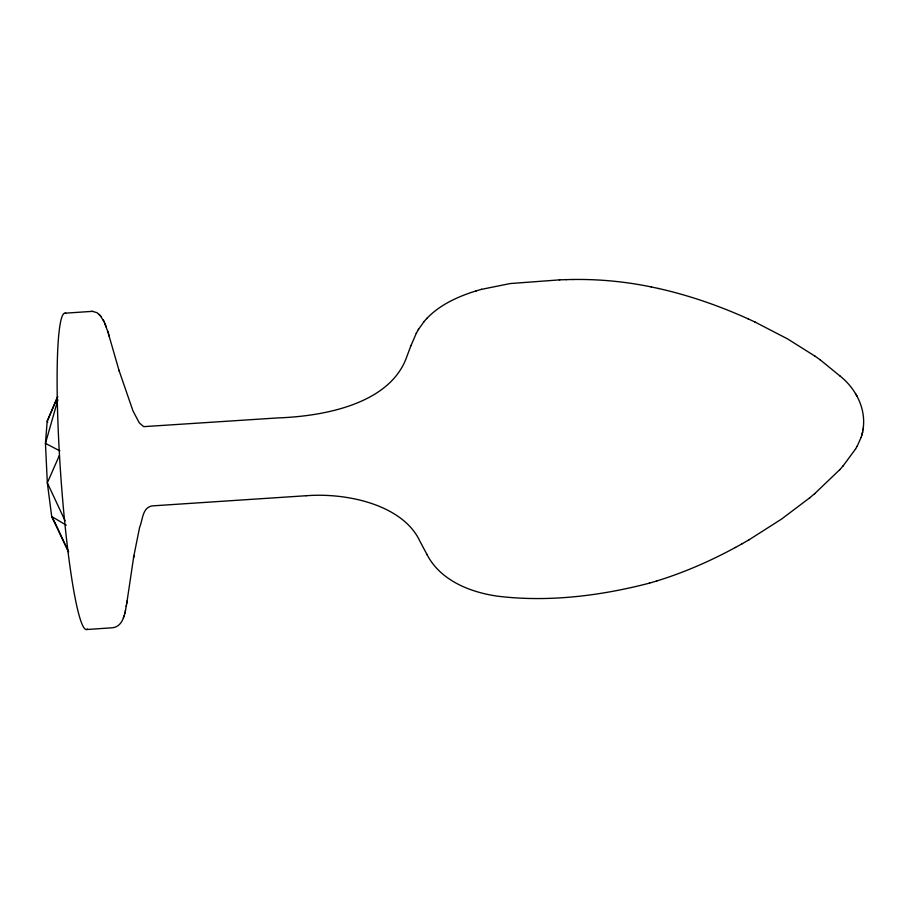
<?xml version="1.0" encoding="UTF-8"?>
<svg xmlns="http://www.w3.org/2000/svg" width="909" height="909" viewBox="0 0 909 909"><rect width="100%" height="100%" fill="white"/><g stroke="black" fill="none" stroke-linecap="round" stroke-linejoin="round"><path stroke-width="1.36" d="M863.357 427.162C865.527 407.414 855.449 388.325 840.098 376.065M863.027 429.809L863.141 429.025M863.118 429.173L863.368 427.037M127.124 600.94C125.237 610.212 124.715 625.971 112.773 627.744L86.435 629.539M126.271 606.417L126.499 605.008M126.692 603.781L133.862 555.706L133.555 557.456L139.611 527.345C142.781 519.925 142.213 507.972 151.848 505.915L306.208 495.723M861.902 434.945L862.652 431.889M862.63 432.014L863.05 429.696M862.584 432.264L861.959 434.729M124.647 613.825L124.908 612.734M125.283 611.212L125.544 610.132M57.869 399.858L45.45 443.376L47.325 482.838L51.711 516.551L68.516 551.979M857.221 446.103L861.141 437.32M861.107 437.445L861.937 434.843M123.363 617.813L123.658 616.984M123.806 616.563L124.09 615.745M410.823 345.965L416.504 332.842M411.027 345.397L405.789 359.407C387.995 403.71 325.115 416.242 277.62 417.935L143.667 426.651L139.304 422.878L133.021 411.016L118.954 370.247M59.46 455.295L47.325 482.838L65.096 520.8M418.31 329.672L424.048 321.581M842.938 466.09L855.574 448.989M416.265 333.273L418.56 329.228M855.505 449.103L857.278 446.001M426.707 318.57C440.047 304.549 458.238 296.414 476.441 290.789M814.578 493.757L839.78 469.658M423.776 321.888L426.991 318.252M839.666 469.783L843.041 465.976M749.005 539.821L781.49 519.119L809.749 497.791M809.578 497.939L814.737 493.621M656.366 581.101C683.841 572.659 710.315 561.103 735.551 547.388M742.187 543.73L749.266 539.673M735.279 547.548L742.46 543.582M481.179 289.426L510.097 283.563L559.762 279.858M426.832 554.251C440.149 580.294 469.658 592.1 497.098 596.122C547.979 602.428 600.19 595.94 649.605 583.101M649.253 583.203L656.707 580.999M476.089 290.891L481.531 289.312M65.096 313.185L91.377 311.412M572.636 279.506C599.076 279.063 625.551 281.62 651.446 286.971M92.582 311.378L97.047 312.685L101.035 316.537M559.399 279.87L566.352 279.62M91.002 311.423L92.957 311.367M306.117 495.735C348.272 492.462 403.142 505.449 419.765 540.946L427.116 554.763M565.989 279.642L573.011 279.483M658.582 288.505C689.397 295.436 719.383 305.878 748.164 318.866M651.094 286.892L658.923 288.573M754.868 321.968L787.603 338.932L815.305 356.351M747.914 318.752L755.118 322.081M59.903 450.909L45.45 443.376L47.188 421.253L57.665 396.722L47.188 421.253L47.734 422.276M66.255 525.152L51.711 516.551L53.063 519.107M819.941 359.646L840.2 376.156M815.146 356.237L820.088 359.748M99.081 314.309L99.865 315.116M100.251 315.548L104.217 321.945L108.057 332.376M855.392 393.529L857.096 396.29M53.324 519.618L54.949 522.698M55.222 523.209L68.561 551.729M103.217 319.968L103.626 320.775M103.819 321.15L104.217 321.945M106.421 327.354L105.035 323.809M108.41 333.546L109.228 336.33M107.648 330.99L119.249 371.224M87.48 629.028A158.541 15.112 86.1 0 1 60.596 472.862A158.541 15.112 86.1 0 1 65.971 313.491"/></g></svg>
